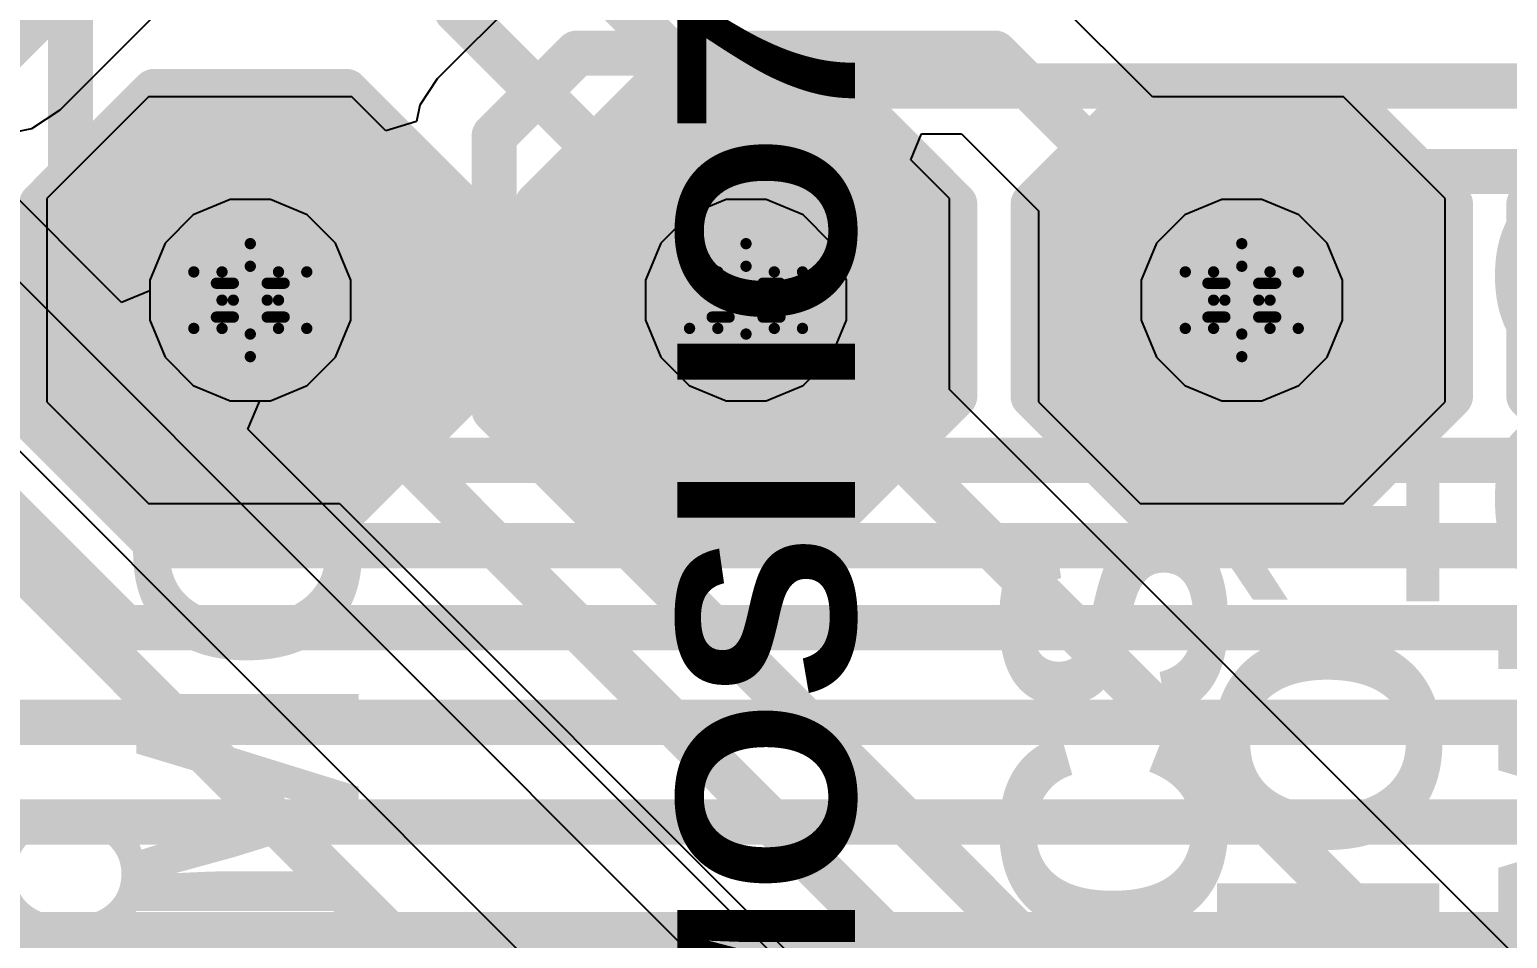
# Model space of a CAD drawing. Header units: inches. Extents: x -2.7 to 10.9, y -2.9 to 7.4.
# Drawn here: x 0.8542 to 1.1159, y 0.389 to 0.5499 of the extents above; entities that cross this region are included whole.
import ezdxf

# ---------------------------------------------------------------- set-up
doc = ezdxf.new("R2010")
doc.units = ezdxf.units.IN
doc.header["$MEASUREMENT"] = 0
for name, color, linetype in [('Board Outline', 216, 'Continuous'), ('Bottom Layer', 5, 'Continuous'), ('Bottom Overlay', 54, 'Continuous'), ('Bottom Solder', 6, 'Continuous'), ('Drill Drawing', 1, 'Continuous'), ('Layer 2', 16, 'Continuous'), ('Layer 3', 76, 'Continuous'), ('Top Layer', 1, 'Continuous'), ('Top Overlay', 2, 'Continuous'), ('Top Paste', 8, 'Continuous'), ('Top Solder', 216, 'Continuous'), ('Via Holes', 16, 'Continuous')]:
    doc.layers.add(name, color=color, linetype=linetype)
doc.styles.add('Arial', font='', dxfattribs={"height": 0.2})
doc.styles.add('Arial_Bold', font='', dxfattribs={"height": 0.2})
doc.styles.get('Arial').set_extended_font_data('Arial')
doc.styles.get('Arial_Bold').set_extended_font_data('Arial', bold=True)

# ---------------------------------------------------------------- blocks, each defined once
blk = doc.blocks.new('T__________13')
at = {"layer": 'Top Layer'}
blk.add_hatch(color=1, dxfattribs=at).paths.add_polyline_path([(0.015, 0.03), (-0.015, 0.03), (-0.03, 0.015), (-0.03, -0.015), (-0.015, -0.03), (0.015, -0.03), (0.03, -0.015), (0.03, 0.015)])
at = {"layer": 'Top Paste'}
blk.add_hatch(color=8, dxfattribs=at).paths.add_polyline_path([(0.015, 0.03), (-0.015, 0.03), (-0.03, 0.015), (-0.03, -0.015), (-0.015, -0.03), (0.015, -0.03), (0.03, -0.015), (0.03, 0.015)])
at = {"layer": 'Top Solder'}
blk.add_hatch(color=216, dxfattribs=at).paths.add_polyline_path([(0.017, 0.034), (-0.017, 0.034), (-0.034, 0.017), (-0.034, -0.017), (-0.017, -0.034), (0.017, -0.034), (0.034, -0.017), (0.034, 0.017)])
at = {"layer": 'Top Overlay'}
for points in [[(-0.037, 0.017, 0.00787, 0.00787, 0), (-0.017, 0.037, 0.00787, 0.00787, 0)], [(-0.017, 0.037, 0.00787, 0.00787, 0), (0.017, 0.037, 0.00787, 0.00787, 0)], [(0.017, 0.037, 0.00787, 0.00787, 0), (0.037, 0.017, 0.00787, 0.00787, 0)], [(-0.037, -0.017, 0.00787, 0.00787, 0), (-0.037, 0.017, 0.00787, 0.00787, 0)], [(0.037, -0.017, 0.00787, 0.00787, 0), (0.037, 0.017, 0.00787, 0.00787, 0)], [(-0.037, -0.017, 0.00787, 0.00787, 0), (-0.017, -0.037, 0.00787, 0.00787, 0)], [(0.017, -0.037, 0.00787, 0.00787, 0), (0.037, -0.017, 0.00787, 0.00787, 0)], [(-0.017, -0.037, 0.00787, 0.00787, 0), (0.017, -0.037, 0.00787, 0.00787, 0)]]:
    blk.add_lwpolyline(points, format="xyseb", dxfattribs=at)
for points in [[(-0.01897, 0.037, 0.00394, 0.00394, 1), (-0.01503, 0.037, 0.00394, 0.00394, 1)], [(-0.01897, 0.037, 0.00394, 0.00394, 1), (-0.01503, 0.037, 0.00394, 0.00394, 1)], [(0.01503, 0.037, 0.00394, 0.00394, 1), (0.01897, 0.037, 0.00394, 0.00394, 1)], [(0.01503, 0.037, 0.00394, 0.00394, 1), (0.01897, 0.037, 0.00394, 0.00394, 1)], [(-0.03897, 0.017, 0.00394, 0.00394, 1), (-0.03503, 0.017, 0.00394, 0.00394, 1)], [(-0.03897, 0.017, 0.00394, 0.00394, 1), (-0.03503, 0.017, 0.00394, 0.00394, 1)], [(0.03503, 0.017, 0.00394, 0.00394, 1), (0.03897, 0.017, 0.00394, 0.00394, 1)], [(0.03503, 0.017, 0.00394, 0.00394, 1), (0.03897, 0.017, 0.00394, 0.00394, 1)], [(-0.03897, -0.017, 0.00394, 0.00394, 1), (-0.03503, -0.017, 0.00394, 0.00394, 1)], [(-0.03897, -0.017, 0.00394, 0.00394, 1), (-0.03503, -0.017, 0.00394, 0.00394, 1)], [(0.03503, -0.017, 0.00394, 0.00394, 1), (0.03897, -0.017, 0.00394, 0.00394, 1)], [(0.03503, -0.017, 0.00394, 0.00394, 1), (0.03897, -0.017, 0.00394, 0.00394, 1)], [(-0.01897, -0.037, 0.00394, 0.00394, 1), (-0.01503, -0.037, 0.00394, 0.00394, 1)], [(-0.01897, -0.037, 0.00394, 0.00394, 1), (-0.01503, -0.037, 0.00394, 0.00394, 1)], [(0.01503, -0.037, 0.00394, 0.00394, 1), (0.01897, -0.037, 0.00394, 0.00394, 1)], [(0.01503, -0.037, 0.00394, 0.00394, 1), (0.01897, -0.037, 0.00394, 0.00394, 1)]]:
    blk.add_lwpolyline(points, format="xyseb", close=True, dxfattribs=at)
blk = doc.blocks.new('T__________222')
at = {"layer": 'Top Layer'}
blk.add_hatch(color=1, dxfattribs=at).paths.add_polyline_path([(0.015, 0.03), (-0.015, 0.03), (-0.03, 0.015), (-0.03, -0.015), (-0.015, -0.03), (0.015, -0.03), (0.03, -0.015), (0.03, 0.015)])
at = {"layer": 'Top Paste'}
blk.add_hatch(color=8, dxfattribs=at).paths.add_polyline_path([(0.015, 0.03), (-0.015, 0.03), (-0.03, 0.015), (-0.03, -0.015), (-0.015, -0.03), (0.015, -0.03), (0.03, -0.015), (0.03, 0.015)])
at = {"layer": 'Top Solder'}
blk.add_hatch(color=216, dxfattribs=at).paths.add_polyline_path([(0.017, 0.034), (-0.017, 0.034), (-0.034, 0.017), (-0.034, -0.017), (-0.017, -0.034), (0.017, -0.034), (0.034, -0.017), (0.034, 0.017)])
at = {"layer": 'Top Overlay'}
for points in [[(-0.037, 0.017, 0.00787, 0.00787, 0), (-0.017, 0.037, 0.00787, 0.00787, 0)], [(0.017, 0.037, 0.00787, 0.00787, 0), (-0.017, 0.037, 0.00787, 0.00787, 0)], [(0.017, 0.037, 0.00787, 0.00787, 0), (-0.017, 0.037, 0.00787, 0.00787, 0)], [(0.037, 0.017, 0.00787, 0.00787, 0), (0.017, 0.037, 0.00787, 0.00787, 0)], [(-0.037, -0.017, 0.00787, 0.00787, 0), (-0.037, 0.017, 0.00787, 0.00787, 0)], [(0.037, -0.017, 0.00787, 0.00787, 0), (0.037, 0.017, 0.00787, 0.00787, 0)], [(-0.017, -0.037, 0.00787, 0.00787, 0), (-0.037, -0.017, 0.00787, 0.00787, 0)], [(0.017, -0.037, 0.00787, 0.00787, 0), (0.037, -0.017, 0.00787, 0.00787, 0)], [(0.017, -0.037, 0.00787, 0.00787, 0), (-0.017, -0.037, 0.00787, 0.00787, 0)], [(0.017, -0.037, 0.00787, 0.00787, 0), (-0.017, -0.037, 0.00787, 0.00787, 0)]]:
    blk.add_lwpolyline(points, format="xyseb", dxfattribs=at)
for points in [[(-0.01897, 0.037, 0.00394, 0.00394, 1), (-0.01503, 0.037, 0.00394, 0.00394, 1)], [(-0.01897, 0.037, 0.00394, 0.00394, 1), (-0.01503, 0.037, 0.00394, 0.00394, 1)], [(-0.01897, 0.037, 0.00394, 0.00394, 1), (-0.01503, 0.037, 0.00394, 0.00394, 1)], [(0.01503, 0.037, 0.00394, 0.00394, 1), (0.01897, 0.037, 0.00394, 0.00394, 1)], [(0.01503, 0.037, 0.00394, 0.00394, 1), (0.01897, 0.037, 0.00394, 0.00394, 1)], [(0.01503, 0.037, 0.00394, 0.00394, 1), (0.01897, 0.037, 0.00394, 0.00394, 1)], [(-0.03897, 0.017, 0.00394, 0.00394, 1), (-0.03503, 0.017, 0.00394, 0.00394, 1)], [(-0.03897, 0.017, 0.00394, 0.00394, 1), (-0.03503, 0.017, 0.00394, 0.00394, 1)], [(0.03503, 0.017, 0.00394, 0.00394, 1), (0.03897, 0.017, 0.00394, 0.00394, 1)], [(0.03503, 0.017, 0.00394, 0.00394, 1), (0.03897, 0.017, 0.00394, 0.00394, 1)], [(-0.03897, -0.017, 0.00394, 0.00394, 1), (-0.03503, -0.017, 0.00394, 0.00394, 1)], [(-0.03897, -0.017, 0.00394, 0.00394, 1), (-0.03503, -0.017, 0.00394, 0.00394, 1)], [(0.03503, -0.017, 0.00394, 0.00394, 1), (0.03897, -0.017, 0.00394, 0.00394, 1)], [(0.03503, -0.017, 0.00394, 0.00394, 1), (0.03897, -0.017, 0.00394, 0.00394, 1)], [(-0.01897, -0.037, 0.00394, 0.00394, 1), (-0.01503, -0.037, 0.00394, 0.00394, 1)], [(-0.01897, -0.037, 0.00394, 0.00394, 1), (-0.01503, -0.037, 0.00394, 0.00394, 1)], [(-0.01897, -0.037, 0.00394, 0.00394, 1), (-0.01503, -0.037, 0.00394, 0.00394, 1)], [(0.01503, -0.037, 0.00394, 0.00394, 1), (0.01897, -0.037, 0.00394, 0.00394, 1)], [(0.01503, -0.037, 0.00394, 0.00394, 1), (0.01897, -0.037, 0.00394, 0.00394, 1)], [(0.01503, -0.037, 0.00394, 0.00394, 1), (0.01897, -0.037, 0.00394, 0.00394, 1)]]:
    blk.add_lwpolyline(points, format="xyseb", close=True, dxfattribs=at)
blk = doc.blocks.new('T__________224')
at = {"layer": 'Top Layer'}
blk.add_hatch(color=1, dxfattribs=at).paths.add_polyline_path([(0.015, 0.03), (-0.015, 0.03), (-0.03, 0.015), (-0.03, -0.015), (-0.015, -0.03), (0.015, -0.03), (0.03, -0.015), (0.03, 0.015)])
at = {"layer": 'Top Paste'}
blk.add_hatch(color=8, dxfattribs=at).paths.add_polyline_path([(0.015, 0.03), (-0.015, 0.03), (-0.03, 0.015), (-0.03, -0.015), (-0.015, -0.03), (0.015, -0.03), (0.03, -0.015), (0.03, 0.015)])
at = {"layer": 'Top Solder'}
blk.add_hatch(color=216, dxfattribs=at).paths.add_polyline_path([(0.017, 0.034), (-0.017, 0.034), (-0.034, 0.017), (-0.034, -0.017), (-0.017, -0.034), (0.017, -0.034), (0.034, -0.017), (0.034, 0.017)])
at = {"layer": 'Top Overlay'}
for points in [[(-0.017, 0.037, 0.00787, 0.00787, 0), (-0.037, 0.017, 0.00787, 0.00787, 0)], [(-0.017, 0.037, 0.00787, 0.00787, 0), (0.017, 0.037, 0.00787, 0.00787, 0)], [(-0.017, 0.037, 0.00787, 0.00787, 0), (0.017, 0.037, 0.00787, 0.00787, 0)], [(0.017, 0.037, 0.00787, 0.00787, 0), (0.037, 0.017, 0.00787, 0.00787, 0)], [(-0.037, 0.017, 0.00787, 0.00787, 0), (-0.037, -0.017, 0.00787, 0.00787, 0)], [(0.037, 0.017, 0.00787, 0.00787, 0), (0.037, -0.017, 0.00787, 0.00787, 0)], [(-0.037, -0.017, 0.00787, 0.00787, 0), (-0.017, -0.037, 0.00787, 0.00787, 0)], [(0.037, -0.017, 0.00787, 0.00787, 0), (0.017, -0.037, 0.00787, 0.00787, 0)], [(-0.017, -0.037, 0.00787, 0.00787, 0), (0.017, -0.037, 0.00787, 0.00787, 0)], [(-0.017, -0.037, 0.00787, 0.00787, 0), (0.017, -0.037, 0.00787, 0.00787, 0)]]:
    blk.add_lwpolyline(points, format="xyseb", dxfattribs=at)
for points in [[(-0.01897, 0.037, 0.00394, 0.00394, 1), (-0.01503, 0.037, 0.00394, 0.00394, 1)], [(-0.01897, 0.037, 0.00394, 0.00394, 1), (-0.01503, 0.037, 0.00394, 0.00394, 1)], [(-0.01897, 0.037, 0.00394, 0.00394, 1), (-0.01503, 0.037, 0.00394, 0.00394, 1)], [(0.01503, 0.037, 0.00394, 0.00394, 1), (0.01897, 0.037, 0.00394, 0.00394, 1)], [(0.01503, 0.037, 0.00394, 0.00394, 1), (0.01897, 0.037, 0.00394, 0.00394, 1)], [(0.01503, 0.037, 0.00394, 0.00394, 1), (0.01897, 0.037, 0.00394, 0.00394, 1)], [(-0.03897, 0.017, 0.00394, 0.00394, 1), (-0.03503, 0.017, 0.00394, 0.00394, 1)], [(-0.03897, 0.017, 0.00394, 0.00394, 1), (-0.03503, 0.017, 0.00394, 0.00394, 1)], [(0.03503, 0.017, 0.00394, 0.00394, 1), (0.03897, 0.017, 0.00394, 0.00394, 1)], [(0.03503, 0.017, 0.00394, 0.00394, 1), (0.03897, 0.017, 0.00394, 0.00394, 1)], [(-0.03897, -0.017, 0.00394, 0.00394, 1), (-0.03503, -0.017, 0.00394, 0.00394, 1)], [(-0.03897, -0.017, 0.00394, 0.00394, 1), (-0.03503, -0.017, 0.00394, 0.00394, 1)], [(0.03503, -0.017, 0.00394, 0.00394, 1), (0.03897, -0.017, 0.00394, 0.00394, 1)], [(0.03503, -0.017, 0.00394, 0.00394, 1), (0.03897, -0.017, 0.00394, 0.00394, 1)], [(-0.01897, -0.037, 0.00394, 0.00394, 1), (-0.01503, -0.037, 0.00394, 0.00394, 1)], [(-0.01897, -0.037, 0.00394, 0.00394, 1), (-0.01503, -0.037, 0.00394, 0.00394, 1)], [(-0.01897, -0.037, 0.00394, 0.00394, 1), (-0.01503, -0.037, 0.00394, 0.00394, 1)], [(0.01503, -0.037, 0.00394, 0.00394, 1), (0.01897, -0.037, 0.00394, 0.00394, 1)], [(0.01503, -0.037, 0.00394, 0.00394, 1), (0.01897, -0.037, 0.00394, 0.00394, 1)], [(0.01503, -0.037, 0.00394, 0.00394, 1), (0.01897, -0.037, 0.00394, 0.00394, 1)]]:
    blk.add_lwpolyline(points, format="xyseb", close=True, dxfattribs=at)
blk = doc.blocks.new('T__________233')
at = {"layer": 'Top Layer'}
blk.add_hatch(color=1, dxfattribs=at).paths.add_polyline_path([(0.015, 0.03), (-0.015, 0.03), (-0.03, 0.015), (-0.03, -0.015), (-0.015, -0.03), (0.015, -0.03), (0.03, -0.015), (0.03, 0.015)])
at = {"layer": 'Top Paste'}
blk.add_hatch(color=8, dxfattribs=at).paths.add_polyline_path([(0.015, 0.03), (-0.015, 0.03), (-0.03, 0.015), (-0.03, -0.015), (-0.015, -0.03), (0.015, -0.03), (0.03, -0.015), (0.03, 0.015)])
at = {"layer": 'Top Solder'}
blk.add_hatch(color=216, dxfattribs=at).paths.add_polyline_path([(0.017, 0.034), (-0.017, 0.034), (-0.034, 0.017), (-0.034, -0.017), (-0.017, -0.034), (0.017, -0.034), (0.034, -0.017), (0.034, 0.017)])
at = {"layer": 'Top Overlay'}
for points in [[(-0.037, 0.017, 0.00787, 0.00787, 0), (-0.017, 0.037, 0.00787, 0.00787, 0)], [(0.017, 0.037, 0.00787, 0.00787, 0), (-0.017, 0.037, 0.00787, 0.00787, 0)], [(0.017, 0.037, 0.00787, 0.00787, 0), (-0.017, 0.037, 0.00787, 0.00787, 0)], [(0.037, 0.017, 0.00787, 0.00787, 0), (0.017, 0.037, 0.00787, 0.00787, 0)], [(-0.037, -0.017, 0.00787, 0.00787, 0), (-0.037, 0.017, 0.00787, 0.00787, 0)], [(0.037, -0.017, 0.00787, 0.00787, 0), (0.037, 0.017, 0.00787, 0.00787, 0)], [(-0.017, -0.037, 0.00787, 0.00787, 0), (-0.037, -0.017, 0.00787, 0.00787, 0)], [(0.017, -0.037, 0.00787, 0.00787, 0), (0.037, -0.017, 0.00787, 0.00787, 0)], [(0.017, -0.037, 0.00787, 0.00787, 0), (-0.017, -0.037, 0.00787, 0.00787, 0)], [(0.017, -0.037, 0.00787, 0.00787, 0), (-0.017, -0.037, 0.00787, 0.00787, 0)]]:
    blk.add_lwpolyline(points, format="xyseb", dxfattribs=at)
for points in [[(-0.01897, 0.037, 0.00394, 0.00394, 1), (-0.01503, 0.037, 0.00394, 0.00394, 1)], [(-0.01897, 0.037, 0.00394, 0.00394, 1), (-0.01503, 0.037, 0.00394, 0.00394, 1)], [(-0.01897, 0.037, 0.00394, 0.00394, 1), (-0.01503, 0.037, 0.00394, 0.00394, 1)], [(0.01503, 0.037, 0.00394, 0.00394, 1), (0.01897, 0.037, 0.00394, 0.00394, 1)], [(0.01503, 0.037, 0.00394, 0.00394, 1), (0.01897, 0.037, 0.00394, 0.00394, 1)], [(0.01503, 0.037, 0.00394, 0.00394, 1), (0.01897, 0.037, 0.00394, 0.00394, 1)], [(-0.03897, 0.017, 0.00394, 0.00394, 1), (-0.03503, 0.017, 0.00394, 0.00394, 1)], [(-0.03897, 0.017, 0.00394, 0.00394, 1), (-0.03503, 0.017, 0.00394, 0.00394, 1)], [(0.03503, 0.017, 0.00394, 0.00394, 1), (0.03897, 0.017, 0.00394, 0.00394, 1)], [(0.03503, 0.017, 0.00394, 0.00394, 1), (0.03897, 0.017, 0.00394, 0.00394, 1)], [(-0.03897, -0.017, 0.00394, 0.00394, 1), (-0.03503, -0.017, 0.00394, 0.00394, 1)], [(-0.03897, -0.017, 0.00394, 0.00394, 1), (-0.03503, -0.017, 0.00394, 0.00394, 1)], [(0.03503, -0.017, 0.00394, 0.00394, 1), (0.03897, -0.017, 0.00394, 0.00394, 1)], [(0.03503, -0.017, 0.00394, 0.00394, 1), (0.03897, -0.017, 0.00394, 0.00394, 1)], [(-0.01897, -0.037, 0.00394, 0.00394, 1), (-0.01503, -0.037, 0.00394, 0.00394, 1)], [(-0.01897, -0.037, 0.00394, 0.00394, 1), (-0.01503, -0.037, 0.00394, 0.00394, 1)], [(-0.01897, -0.037, 0.00394, 0.00394, 1), (-0.01503, -0.037, 0.00394, 0.00394, 1)], [(0.01503, -0.037, 0.00394, 0.00394, 1), (0.01897, -0.037, 0.00394, 0.00394, 1)], [(0.01503, -0.037, 0.00394, 0.00394, 1), (0.01897, -0.037, 0.00394, 0.00394, 1)], [(0.01503, -0.037, 0.00394, 0.00394, 1), (0.01897, -0.037, 0.00394, 0.00394, 1)]]:
    blk.add_lwpolyline(points, format="xyseb", close=True, dxfattribs=at)

msp = doc.modelspace()

# ---------------------------------------------------------------- hatches: boundary and pattern name
at = {"layer": 'Bottom Layer'}
h = msp.add_hatch(color=5, dxfattribs=at)
edge = h.paths.add_edge_path()
edge.add_arc((0.89333, 0.502), 0.01181, 0, 360)
h = msp.add_hatch(color=5, dxfattribs=at)
edge = h.paths.add_edge_path()
edge.add_arc((0.98111, 0.502), 0.01181, 0, 360)
h = msp.add_hatch(color=5, dxfattribs=at)
edge = h.paths.add_edge_path()
edge.add_arc((1.06889, 0.502), 0.01181, 0, 360)
at = {"layer": 'Bottom Solder'}
h = msp.add_hatch(color=6, dxfattribs=at)
edge = h.paths.add_edge_path()
edge.add_arc((0.89333, 0.502), 0.01581, 0, 360)
h = msp.add_hatch(color=6, dxfattribs=at)
edge = h.paths.add_edge_path()
edge.add_arc((0.98111, 0.502), 0.01581, 0, 360)
h = msp.add_hatch(color=6, dxfattribs=at)
edge = h.paths.add_edge_path()
edge.add_arc((1.06889, 0.502), 0.01581, 0, 360)
at = {"layer": 'Layer 2'}
h = msp.add_hatch(color=16, dxfattribs=at)
edge = h.paths.add_edge_path()
edge.add_arc((0.89333, 0.502), 0.01181, 0, 360)
h = msp.add_hatch(color=16, dxfattribs=at)
edge = h.paths.add_edge_path()
edge.add_arc((0.98111, 0.502), 0.01181, 0, 360)
h = msp.add_hatch(color=16, dxfattribs=at)
edge = h.paths.add_edge_path()
edge.add_arc((1.06889, 0.502), 0.01181, 0, 360)
at = {"layer": 'Layer 3'}
h = msp.add_hatch(color=76, dxfattribs=at)
edge = h.paths.add_edge_path()
edge.add_arc((0.89333, 0.502), 0.01181, 0, 360)
h = msp.add_hatch(color=76, dxfattribs=at)
edge = h.paths.add_edge_path()
edge.add_arc((0.98111, 0.502), 0.01181, 0, 360)
h = msp.add_hatch(color=76, dxfattribs=at)
edge = h.paths.add_edge_path()
edge.add_arc((1.06889, 0.502), 0.01181, 0, 360)
at = {"layer": 'Top Layer'}
h = msp.add_hatch(color=1, dxfattribs=at)
edge = h.paths.add_edge_path()
edge.add_arc((0.89333, 0.502), 0.01181, 0, 360)
h = msp.add_hatch(color=1, dxfattribs=at)
edge = h.paths.add_edge_path()
edge.add_arc((0.98111, 0.502), 0.01181, 0, 360)
h = msp.add_hatch(color=1, dxfattribs=at)
edge = h.paths.add_edge_path()
edge.add_arc((1.06889, 0.502), 0.01181, 0, 360)
at = {"layer": 'Top Solder'}
h = msp.add_hatch(color=216, dxfattribs=at)
edge = h.paths.add_edge_path()
edge.add_arc((0.89333, 0.502), 0.01581, 0, 360)
h = msp.add_hatch(color=216, dxfattribs=at)
edge = h.paths.add_edge_path()
edge.add_arc((0.98111, 0.502), 0.01581, 0, 360)
h = msp.add_hatch(color=216, dxfattribs=at)
edge = h.paths.add_edge_path()
edge.add_arc((1.06889, 0.502), 0.01581, 0, 360)
at = {"layer": 'Via Holes'}
h = msp.add_hatch(color=7, dxfattribs=at)
edge = h.paths.add_edge_path()
edge.add_arc((0.89333, 0.502), 0.00591, 0, 360)
h = msp.add_hatch(color=7, dxfattribs=at)
edge = h.paths.add_edge_path()
edge.add_arc((0.98111, 0.502), 0.00591, 0, 360)
h = msp.add_hatch(color=7, dxfattribs=at)
edge = h.paths.add_edge_path()
edge.add_arc((1.06889, 0.502), 0.00591, 0, 360)

# ---------------------------------------------------------------- linework, layer by layer
at = {"layer": 'Board Outline'}
msp.add_lwpolyline([(-2.49969, 1.37795, 0.005, 0.005, -0.740599), (2.8433, 0.25075, 0.005, 0.005, 0)], format="xyseb", dxfattribs=at)
at = {"layer": 'Bottom Layer'}
for points in [[(0.92988, 0.55323, 0.008, 0.008, 0), (0.92988, 0.69137, 0.008, 0.008, 0)], [(0.8615, 0.49559, 0.008, 0.008, 0), (0.8615, 0.68865, 0.008, 0.008, 0)], [(0.94433, 0.56901, 0.008, 0.008, 0), (0.97345, 0.53989, 0.008, 0.008, 0)], [(0.92988, 0.55323, 0.008, 0.008, 0), (0.98111, 0.502, 0.008, 0.008, 0)], [(0.97345, 0.53989, 0.008, 0.008, 0), (1.2321, 0.53989, 0.008, 0.008, 0)], [(1.06889, 0.502, 0.008, 0.008, 0), (1.09167, 0.52478, 0.008, 0.008, 0)], [(1.09167, 0.52478, 0.008, 0.008, 0), (1.1717, 0.52478, 0.008, 0.008, 0)], [(0.8615, 0.49559, 0.008, 0.008, 0), (0.88343, 0.47366, 0.008, 0.008, 0)], [(0.8476, 0.4881, 0.008, 0.008, 0), (0.87716, 0.45855, 0.008, 0.008, 0)], [(0.83371, 0.48149, 0.008, 0.008, 0), (0.87117, 0.44403, 0.008, 0.008, 0)], [(0.88343, 0.47366, 0.008, 0.008, 0), (1.12833, 0.47366, 0.008, 0.008, 0)], [(0.87716, 0.45855, 0.008, 0.008, 0), (1.16496, 0.45855, 0.008, 0.008, 0)], [(0.87117, 0.44403, 0.008, 0.008, 0), (1.18647, 0.44403, 0.008, 0.008, 0)], [(0.75525, 0.42727, 0.008, 0.008, 0), (1.24727, 0.42727, 0.008, 0.008, 0)], [(0.76424, 0.40965, 0.008, 0.008, 0), (1.25282, 0.40965, 0.008, 0.008, 0)], [(0.77162, 0.38973, 0.008, 0.008, 0), (1.25835, 0.38973, 0.008, 0.008, 0)]]:
    msp.add_lwpolyline(points, format="xyseb", dxfattribs=at)
for points in [[(0.92788, 0.55323, 0.004, 0.004, 1), (0.93188, 0.55323, 0.004, 0.004, 1)], [(0.92788, 0.55323, 0.004, 0.004, 1), (0.93188, 0.55323, 0.004, 0.004, 1)], [(0.97145, 0.53989, 0.004, 0.004, 1), (0.97545, 0.53989, 0.004, 0.004, 1)], [(0.97145, 0.53989, 0.004, 0.004, 1), (0.97545, 0.53989, 0.004, 0.004, 1)], [(1.08967, 0.52478, 0.004, 0.004, 1), (1.09367, 0.52478, 0.004, 0.004, 1)], [(1.08967, 0.52478, 0.004, 0.004, 1), (1.09367, 0.52478, 0.004, 0.004, 1)], [(0.97911, 0.502, 0.004, 0.004, 1), (0.98311, 0.502, 0.004, 0.004, 1)], [(1.06689, 0.502, 0.004, 0.004, 1), (1.07089, 0.502, 0.004, 0.004, 1)], [(0.8595, 0.49559, 0.004, 0.004, 1), (0.8635, 0.49559, 0.004, 0.004, 1)], [(0.8595, 0.49559, 0.004, 0.004, 1), (0.8635, 0.49559, 0.004, 0.004, 1)], [(0.88143, 0.47366, 0.004, 0.004, 1), (0.88543, 0.47366, 0.004, 0.004, 1)], [(0.88143, 0.47366, 0.004, 0.004, 1), (0.88543, 0.47366, 0.004, 0.004, 1)], [(0.87516, 0.45855, 0.004, 0.004, 1), (0.87916, 0.45855, 0.004, 0.004, 1)], [(0.87516, 0.45855, 0.004, 0.004, 1), (0.87916, 0.45855, 0.004, 0.004, 1)], [(0.86917, 0.44403, 0.004, 0.004, 1), (0.87317, 0.44403, 0.004, 0.004, 1)], [(0.86917, 0.44403, 0.004, 0.004, 1), (0.87317, 0.44403, 0.004, 0.004, 1)]]:
    msp.add_lwpolyline(points, format="xyseb", close=True, dxfattribs=at)
at = {"layer": 'Drill Drawing'}
for points in [[(0.88833, 0.507, 0.002, 0.002, 0), (0.89333, 0.512, 0.002, 0.002, 0)], [(0.89333, 0.512, 0.002, 0.002, 0), (0.89833, 0.507, 0.002, 0.002, 0)], [(0.97611, 0.507, 0.002, 0.002, 0), (0.98111, 0.512, 0.002, 0.002, 0)], [(0.98111, 0.512, 0.002, 0.002, 0), (0.98611, 0.507, 0.002, 0.002, 0)], [(1.06389, 0.507, 0.002, 0.002, 0), (1.06889, 0.512, 0.002, 0.002, 0)], [(1.06889, 0.512, 0.002, 0.002, 0), (1.07389, 0.507, 0.002, 0.002, 0)], [(0.88333, 0.507, 0.002, 0.002, 0), (0.88833, 0.502, 0.002, 0.002, 0)], [(0.88333, 0.507, 0.002, 0.002, 0), (0.88833, 0.507, 0.002, 0.002, 0)], [(0.89033, 0.505, 0.002, 0.002, 0), (0.89333, 0.508, 0.002, 0.002, 0)], [(0.89333, 0.508, 0.002, 0.002, 0), (0.89633, 0.505, 0.002, 0.002, 0)], [(0.89833, 0.507, 0.002, 0.002, 0), (0.90333, 0.507, 0.002, 0.002, 0)], [(0.89833, 0.502, 0.002, 0.002, 0), (0.90333, 0.507, 0.002, 0.002, 0)], [(0.97111, 0.507, 0.002, 0.002, 0), (0.97611, 0.502, 0.002, 0.002, 0)], [(0.97111, 0.507, 0.002, 0.002, 0), (0.97611, 0.507, 0.002, 0.002, 0)], [(0.97811, 0.505, 0.002, 0.002, 0), (0.98111, 0.508, 0.002, 0.002, 0)], [(0.98111, 0.508, 0.002, 0.002, 0), (0.98411, 0.505, 0.002, 0.002, 0)], [(0.98611, 0.507, 0.002, 0.002, 0), (0.99111, 0.507, 0.002, 0.002, 0)], [(0.98611, 0.502, 0.002, 0.002, 0), (0.99111, 0.507, 0.002, 0.002, 0)], [(1.05889, 0.507, 0.002, 0.002, 0), (1.06389, 0.502, 0.002, 0.002, 0)], [(1.05889, 0.507, 0.002, 0.002, 0), (1.06389, 0.507, 0.002, 0.002, 0)], [(1.06589, 0.505, 0.002, 0.002, 0), (1.06889, 0.508, 0.002, 0.002, 0)], [(1.06889, 0.508, 0.002, 0.002, 0), (1.07189, 0.505, 0.002, 0.002, 0)], [(1.07389, 0.507, 0.002, 0.002, 0), (1.07889, 0.507, 0.002, 0.002, 0)], [(1.07389, 0.502, 0.002, 0.002, 0), (1.07889, 0.507, 0.002, 0.002, 0)], [(0.88733, 0.505, 0.002, 0.002, 0), (0.89033, 0.502, 0.002, 0.002, 0)], [(0.88733, 0.505, 0.002, 0.002, 0), (0.89033, 0.505, 0.002, 0.002, 0)], [(0.89633, 0.505, 0.002, 0.002, 0), (0.89933, 0.505, 0.002, 0.002, 0)], [(0.89633, 0.502, 0.002, 0.002, 0), (0.89933, 0.505, 0.002, 0.002, 0)], [(0.97511, 0.505, 0.002, 0.002, 0), (0.97811, 0.502, 0.002, 0.002, 0)], [(0.97511, 0.505, 0.002, 0.002, 0), (0.97811, 0.505, 0.002, 0.002, 0)], [(0.98411, 0.505, 0.002, 0.002, 0), (0.98711, 0.505, 0.002, 0.002, 0)], [(0.98411, 0.502, 0.002, 0.002, 0), (0.98711, 0.505, 0.002, 0.002, 0)], [(1.06289, 0.505, 0.002, 0.002, 0), (1.06589, 0.502, 0.002, 0.002, 0)], [(1.06289, 0.505, 0.002, 0.002, 0), (1.06589, 0.505, 0.002, 0.002, 0)], [(1.07189, 0.505, 0.002, 0.002, 0), (1.07489, 0.505, 0.002, 0.002, 0)], [(1.07189, 0.502, 0.002, 0.002, 0), (1.07489, 0.505, 0.002, 0.002, 0)], [(0.88333, 0.497, 0.002, 0.002, 0), (0.88833, 0.502, 0.002, 0.002, 0)], [(0.88733, 0.499, 0.002, 0.002, 0), (0.89033, 0.502, 0.002, 0.002, 0)], [(0.89633, 0.502, 0.002, 0.002, 0), (0.89933, 0.499, 0.002, 0.002, 0)], [(0.89833, 0.502, 0.002, 0.002, 0), (0.90333, 0.497, 0.002, 0.002, 0)], [(0.97111, 0.497, 0.002, 0.002, 0), (0.97611, 0.502, 0.002, 0.002, 0)], [(0.97511, 0.499, 0.002, 0.002, 0), (0.97811, 0.502, 0.002, 0.002, 0)], [(0.98411, 0.502, 0.002, 0.002, 0), (0.98711, 0.499, 0.002, 0.002, 0)], [(0.98611, 0.502, 0.002, 0.002, 0), (0.99111, 0.497, 0.002, 0.002, 0)], [(1.05889, 0.497, 0.002, 0.002, 0), (1.06389, 0.502, 0.002, 0.002, 0)], [(1.06289, 0.499, 0.002, 0.002, 0), (1.06589, 0.502, 0.002, 0.002, 0)], [(1.07189, 0.502, 0.002, 0.002, 0), (1.07489, 0.499, 0.002, 0.002, 0)], [(1.07389, 0.502, 0.002, 0.002, 0), (1.07889, 0.497, 0.002, 0.002, 0)], [(0.88733, 0.499, 0.002, 0.002, 0), (0.89033, 0.499, 0.002, 0.002, 0)], [(0.89033, 0.499, 0.002, 0.002, 0), (0.89333, 0.496, 0.002, 0.002, 0)], [(0.89333, 0.496, 0.002, 0.002, 0), (0.89633, 0.499, 0.002, 0.002, 0)], [(0.89633, 0.499, 0.002, 0.002, 0), (0.89933, 0.499, 0.002, 0.002, 0)], [(0.97511, 0.499, 0.002, 0.002, 0), (0.97811, 0.499, 0.002, 0.002, 0)], [(0.97811, 0.499, 0.002, 0.002, 0), (0.98111, 0.496, 0.002, 0.002, 0)], [(0.98111, 0.496, 0.002, 0.002, 0), (0.98411, 0.499, 0.002, 0.002, 0)], [(0.98411, 0.499, 0.002, 0.002, 0), (0.98711, 0.499, 0.002, 0.002, 0)], [(1.06289, 0.499, 0.002, 0.002, 0), (1.06589, 0.499, 0.002, 0.002, 0)], [(1.06589, 0.499, 0.002, 0.002, 0), (1.06889, 0.496, 0.002, 0.002, 0)], [(1.06889, 0.496, 0.002, 0.002, 0), (1.07189, 0.499, 0.002, 0.002, 0)], [(1.07189, 0.499, 0.002, 0.002, 0), (1.07489, 0.499, 0.002, 0.002, 0)], [(0.88333, 0.497, 0.002, 0.002, 0), (0.88833, 0.497, 0.002, 0.002, 0)], [(0.88833, 0.497, 0.002, 0.002, 0), (0.89333, 0.492, 0.002, 0.002, 0)], [(0.89333, 0.492, 0.002, 0.002, 0), (0.89833, 0.497, 0.002, 0.002, 0)], [(0.89833, 0.497, 0.002, 0.002, 0), (0.90333, 0.497, 0.002, 0.002, 0)], [(0.97111, 0.497, 0.002, 0.002, 0), (0.97611, 0.497, 0.002, 0.002, 0)], [(0.97611, 0.497, 0.002, 0.002, 0), (0.98111, 0.492, 0.002, 0.002, 0)], [(0.98111, 0.492, 0.002, 0.002, 0), (0.98611, 0.497, 0.002, 0.002, 0)], [(0.98611, 0.497, 0.002, 0.002, 0), (0.99111, 0.497, 0.002, 0.002, 0)], [(1.05889, 0.497, 0.002, 0.002, 0), (1.06389, 0.497, 0.002, 0.002, 0)], [(1.06389, 0.497, 0.002, 0.002, 0), (1.06889, 0.492, 0.002, 0.002, 0)], [(1.06889, 0.492, 0.002, 0.002, 0), (1.07389, 0.497, 0.002, 0.002, 0)], [(1.07389, 0.497, 0.002, 0.002, 0), (1.07889, 0.497, 0.002, 0.002, 0)]]:
    msp.add_lwpolyline(points, format="xyseb", dxfattribs=at)
for points in [[(0.89283, 0.512, 0.001, 0.001, 1), (0.89383, 0.512, 0.001, 0.001, 1)], [(0.89283, 0.512, 0.001, 0.001, 1), (0.89383, 0.512, 0.001, 0.001, 1)], [(0.98061, 0.512, 0.001, 0.001, 1), (0.98161, 0.512, 0.001, 0.001, 1)], [(0.98061, 0.512, 0.001, 0.001, 1), (0.98161, 0.512, 0.001, 0.001, 1)], [(1.06839, 0.512, 0.001, 0.001, 1), (1.06939, 0.512, 0.001, 0.001, 1)], [(1.06839, 0.512, 0.001, 0.001, 1), (1.06939, 0.512, 0.001, 0.001, 1)], [(0.88283, 0.507, 0.001, 0.001, 1), (0.88383, 0.507, 0.001, 0.001, 1)], [(0.88283, 0.507, 0.001, 0.001, 1), (0.88383, 0.507, 0.001, 0.001, 1)], [(0.88783, 0.507, 0.001, 0.001, 1), (0.88883, 0.507, 0.001, 0.001, 1)], [(0.88783, 0.507, 0.001, 0.001, 1), (0.88883, 0.507, 0.001, 0.001, 1)], [(0.89283, 0.508, 0.001, 0.001, 1), (0.89383, 0.508, 0.001, 0.001, 1)], [(0.89283, 0.508, 0.001, 0.001, 1), (0.89383, 0.508, 0.001, 0.001, 1)], [(0.89783, 0.507, 0.001, 0.001, 1), (0.89883, 0.507, 0.001, 0.001, 1)], [(0.89783, 0.507, 0.001, 0.001, 1), (0.89883, 0.507, 0.001, 0.001, 1)], [(0.90283, 0.507, 0.001, 0.001, 1), (0.90383, 0.507, 0.001, 0.001, 1)], [(0.90283, 0.507, 0.001, 0.001, 1), (0.90383, 0.507, 0.001, 0.001, 1)], [(0.97061, 0.507, 0.001, 0.001, 1), (0.97161, 0.507, 0.001, 0.001, 1)], [(0.97061, 0.507, 0.001, 0.001, 1), (0.97161, 0.507, 0.001, 0.001, 1)], [(0.97561, 0.507, 0.001, 0.001, 1), (0.97661, 0.507, 0.001, 0.001, 1)], [(0.97561, 0.507, 0.001, 0.001, 1), (0.97661, 0.507, 0.001, 0.001, 1)], [(0.98061, 0.508, 0.001, 0.001, 1), (0.98161, 0.508, 0.001, 0.001, 1)], [(0.98061, 0.508, 0.001, 0.001, 1), (0.98161, 0.508, 0.001, 0.001, 1)], [(0.98561, 0.507, 0.001, 0.001, 1), (0.98661, 0.507, 0.001, 0.001, 1)], [(0.98561, 0.507, 0.001, 0.001, 1), (0.98661, 0.507, 0.001, 0.001, 1)], [(0.99061, 0.507, 0.001, 0.001, 1), (0.99161, 0.507, 0.001, 0.001, 1)], [(0.99061, 0.507, 0.001, 0.001, 1), (0.99161, 0.507, 0.001, 0.001, 1)], [(1.05839, 0.507, 0.001, 0.001, 1), (1.05939, 0.507, 0.001, 0.001, 1)], [(1.05839, 0.507, 0.001, 0.001, 1), (1.05939, 0.507, 0.001, 0.001, 1)], [(1.06339, 0.507, 0.001, 0.001, 1), (1.06439, 0.507, 0.001, 0.001, 1)], [(1.06339, 0.507, 0.001, 0.001, 1), (1.06439, 0.507, 0.001, 0.001, 1)], [(1.06839, 0.508, 0.001, 0.001, 1), (1.06939, 0.508, 0.001, 0.001, 1)], [(1.06839, 0.508, 0.001, 0.001, 1), (1.06939, 0.508, 0.001, 0.001, 1)], [(1.07339, 0.507, 0.001, 0.001, 1), (1.07439, 0.507, 0.001, 0.001, 1)], [(1.07339, 0.507, 0.001, 0.001, 1), (1.07439, 0.507, 0.001, 0.001, 1)], [(1.07839, 0.507, 0.001, 0.001, 1), (1.07939, 0.507, 0.001, 0.001, 1)], [(1.07839, 0.507, 0.001, 0.001, 1), (1.07939, 0.507, 0.001, 0.001, 1)], [(0.88683, 0.505, 0.001, 0.001, 1), (0.88783, 0.505, 0.001, 0.001, 1)], [(0.88683, 0.505, 0.001, 0.001, 1), (0.88783, 0.505, 0.001, 0.001, 1)], [(0.88983, 0.505, 0.001, 0.001, 1), (0.89083, 0.505, 0.001, 0.001, 1)], [(0.88983, 0.505, 0.001, 0.001, 1), (0.89083, 0.505, 0.001, 0.001, 1)], [(0.89583, 0.505, 0.001, 0.001, 1), (0.89683, 0.505, 0.001, 0.001, 1)], [(0.89583, 0.505, 0.001, 0.001, 1), (0.89683, 0.505, 0.001, 0.001, 1)], [(0.89883, 0.505, 0.001, 0.001, 1), (0.89983, 0.505, 0.001, 0.001, 1)], [(0.89883, 0.505, 0.001, 0.001, 1), (0.89983, 0.505, 0.001, 0.001, 1)], [(0.97461, 0.505, 0.001, 0.001, 1), (0.97561, 0.505, 0.001, 0.001, 1)], [(0.97461, 0.505, 0.001, 0.001, 1), (0.97561, 0.505, 0.001, 0.001, 1)], [(0.97761, 0.505, 0.001, 0.001, 1), (0.97861, 0.505, 0.001, 0.001, 1)], [(0.97761, 0.505, 0.001, 0.001, 1), (0.97861, 0.505, 0.001, 0.001, 1)], [(0.98361, 0.505, 0.001, 0.001, 1), (0.98461, 0.505, 0.001, 0.001, 1)], [(0.98361, 0.505, 0.001, 0.001, 1), (0.98461, 0.505, 0.001, 0.001, 1)], [(0.98661, 0.505, 0.001, 0.001, 1), (0.98761, 0.505, 0.001, 0.001, 1)], [(0.98661, 0.505, 0.001, 0.001, 1), (0.98761, 0.505, 0.001, 0.001, 1)], [(1.06239, 0.505, 0.001, 0.001, 1), (1.06339, 0.505, 0.001, 0.001, 1)], [(1.06239, 0.505, 0.001, 0.001, 1), (1.06339, 0.505, 0.001, 0.001, 1)], [(1.06539, 0.505, 0.001, 0.001, 1), (1.06639, 0.505, 0.001, 0.001, 1)], [(1.06539, 0.505, 0.001, 0.001, 1), (1.06639, 0.505, 0.001, 0.001, 1)], [(1.07139, 0.505, 0.001, 0.001, 1), (1.07239, 0.505, 0.001, 0.001, 1)], [(1.07139, 0.505, 0.001, 0.001, 1), (1.07239, 0.505, 0.001, 0.001, 1)], [(1.07439, 0.505, 0.001, 0.001, 1), (1.07539, 0.505, 0.001, 0.001, 1)], [(1.07439, 0.505, 0.001, 0.001, 1), (1.07539, 0.505, 0.001, 0.001, 1)], [(0.88783, 0.502, 0.001, 0.001, 1), (0.88883, 0.502, 0.001, 0.001, 1)], [(0.88783, 0.502, 0.001, 0.001, 1), (0.88883, 0.502, 0.001, 0.001, 1)], [(0.88983, 0.502, 0.001, 0.001, 1), (0.89083, 0.502, 0.001, 0.001, 1)], [(0.88983, 0.502, 0.001, 0.001, 1), (0.89083, 0.502, 0.001, 0.001, 1)], [(0.89583, 0.502, 0.001, 0.001, 1), (0.89683, 0.502, 0.001, 0.001, 1)], [(0.89583, 0.502, 0.001, 0.001, 1), (0.89683, 0.502, 0.001, 0.001, 1)], [(0.89783, 0.502, 0.001, 0.001, 1), (0.89883, 0.502, 0.001, 0.001, 1)], [(0.89783, 0.502, 0.001, 0.001, 1), (0.89883, 0.502, 0.001, 0.001, 1)], [(0.97561, 0.502, 0.001, 0.001, 1), (0.97661, 0.502, 0.001, 0.001, 1)], [(0.97561, 0.502, 0.001, 0.001, 1), (0.97661, 0.502, 0.001, 0.001, 1)], [(0.97761, 0.502, 0.001, 0.001, 1), (0.97861, 0.502, 0.001, 0.001, 1)], [(0.97761, 0.502, 0.001, 0.001, 1), (0.97861, 0.502, 0.001, 0.001, 1)], [(0.98361, 0.502, 0.001, 0.001, 1), (0.98461, 0.502, 0.001, 0.001, 1)], [(0.98361, 0.502, 0.001, 0.001, 1), (0.98461, 0.502, 0.001, 0.001, 1)], [(0.98561, 0.502, 0.001, 0.001, 1), (0.98661, 0.502, 0.001, 0.001, 1)], [(0.98561, 0.502, 0.001, 0.001, 1), (0.98661, 0.502, 0.001, 0.001, 1)], [(1.06339, 0.502, 0.001, 0.001, 1), (1.06439, 0.502, 0.001, 0.001, 1)], [(1.06339, 0.502, 0.001, 0.001, 1), (1.06439, 0.502, 0.001, 0.001, 1)], [(1.06539, 0.502, 0.001, 0.001, 1), (1.06639, 0.502, 0.001, 0.001, 1)], [(1.06539, 0.502, 0.001, 0.001, 1), (1.06639, 0.502, 0.001, 0.001, 1)], [(1.07139, 0.502, 0.001, 0.001, 1), (1.07239, 0.502, 0.001, 0.001, 1)], [(1.07139, 0.502, 0.001, 0.001, 1), (1.07239, 0.502, 0.001, 0.001, 1)], [(1.07339, 0.502, 0.001, 0.001, 1), (1.07439, 0.502, 0.001, 0.001, 1)], [(1.07339, 0.502, 0.001, 0.001, 1), (1.07439, 0.502, 0.001, 0.001, 1)], [(0.88683, 0.499, 0.001, 0.001, 1), (0.88783, 0.499, 0.001, 0.001, 1)], [(0.88683, 0.499, 0.001, 0.001, 1), (0.88783, 0.499, 0.001, 0.001, 1)], [(0.88983, 0.499, 0.001, 0.001, 1), (0.89083, 0.499, 0.001, 0.001, 1)], [(0.88983, 0.499, 0.001, 0.001, 1), (0.89083, 0.499, 0.001, 0.001, 1)], [(0.89583, 0.499, 0.001, 0.001, 1), (0.89683, 0.499, 0.001, 0.001, 1)], [(0.89583, 0.499, 0.001, 0.001, 1), (0.89683, 0.499, 0.001, 0.001, 1)], [(0.89883, 0.499, 0.001, 0.001, 1), (0.89983, 0.499, 0.001, 0.001, 1)], [(0.89883, 0.499, 0.001, 0.001, 1), (0.89983, 0.499, 0.001, 0.001, 1)], [(0.97461, 0.499, 0.001, 0.001, 1), (0.97561, 0.499, 0.001, 0.001, 1)], [(0.97461, 0.499, 0.001, 0.001, 1), (0.97561, 0.499, 0.001, 0.001, 1)], [(0.97761, 0.499, 0.001, 0.001, 1), (0.97861, 0.499, 0.001, 0.001, 1)], [(0.97761, 0.499, 0.001, 0.001, 1), (0.97861, 0.499, 0.001, 0.001, 1)], [(0.98361, 0.499, 0.001, 0.001, 1), (0.98461, 0.499, 0.001, 0.001, 1)], [(0.98361, 0.499, 0.001, 0.001, 1), (0.98461, 0.499, 0.001, 0.001, 1)], [(0.98661, 0.499, 0.001, 0.001, 1), (0.98761, 0.499, 0.001, 0.001, 1)], [(0.98661, 0.499, 0.001, 0.001, 1), (0.98761, 0.499, 0.001, 0.001, 1)], [(1.06239, 0.499, 0.001, 0.001, 1), (1.06339, 0.499, 0.001, 0.001, 1)], [(1.06239, 0.499, 0.001, 0.001, 1), (1.06339, 0.499, 0.001, 0.001, 1)], [(1.06539, 0.499, 0.001, 0.001, 1), (1.06639, 0.499, 0.001, 0.001, 1)], [(1.06539, 0.499, 0.001, 0.001, 1), (1.06639, 0.499, 0.001, 0.001, 1)], [(1.07139, 0.499, 0.001, 0.001, 1), (1.07239, 0.499, 0.001, 0.001, 1)], [(1.07139, 0.499, 0.001, 0.001, 1), (1.07239, 0.499, 0.001, 0.001, 1)], [(1.07439, 0.499, 0.001, 0.001, 1), (1.07539, 0.499, 0.001, 0.001, 1)], [(1.07439, 0.499, 0.001, 0.001, 1), (1.07539, 0.499, 0.001, 0.001, 1)], [(0.88283, 0.497, 0.001, 0.001, 1), (0.88383, 0.497, 0.001, 0.001, 1)], [(0.88283, 0.497, 0.001, 0.001, 1), (0.88383, 0.497, 0.001, 0.001, 1)], [(0.88783, 0.497, 0.001, 0.001, 1), (0.88883, 0.497, 0.001, 0.001, 1)], [(0.88783, 0.497, 0.001, 0.001, 1), (0.88883, 0.497, 0.001, 0.001, 1)], [(0.89783, 0.497, 0.001, 0.001, 1), (0.89883, 0.497, 0.001, 0.001, 1)], [(0.89783, 0.497, 0.001, 0.001, 1), (0.89883, 0.497, 0.001, 0.001, 1)], [(0.90283, 0.497, 0.001, 0.001, 1), (0.90383, 0.497, 0.001, 0.001, 1)], [(0.90283, 0.497, 0.001, 0.001, 1), (0.90383, 0.497, 0.001, 0.001, 1)], [(0.97061, 0.497, 0.001, 0.001, 1), (0.97161, 0.497, 0.001, 0.001, 1)], [(0.97061, 0.497, 0.001, 0.001, 1), (0.97161, 0.497, 0.001, 0.001, 1)], [(0.97561, 0.497, 0.001, 0.001, 1), (0.97661, 0.497, 0.001, 0.001, 1)], [(0.97561, 0.497, 0.001, 0.001, 1), (0.97661, 0.497, 0.001, 0.001, 1)], [(0.98561, 0.497, 0.001, 0.001, 1), (0.98661, 0.497, 0.001, 0.001, 1)], [(0.98561, 0.497, 0.001, 0.001, 1), (0.98661, 0.497, 0.001, 0.001, 1)], [(0.99061, 0.497, 0.001, 0.001, 1), (0.99161, 0.497, 0.001, 0.001, 1)], [(0.99061, 0.497, 0.001, 0.001, 1), (0.99161, 0.497, 0.001, 0.001, 1)], [(1.05839, 0.497, 0.001, 0.001, 1), (1.05939, 0.497, 0.001, 0.001, 1)], [(1.05839, 0.497, 0.001, 0.001, 1), (1.05939, 0.497, 0.001, 0.001, 1)], [(1.06339, 0.497, 0.001, 0.001, 1), (1.06439, 0.497, 0.001, 0.001, 1)], [(1.06339, 0.497, 0.001, 0.001, 1), (1.06439, 0.497, 0.001, 0.001, 1)], [(1.07339, 0.497, 0.001, 0.001, 1), (1.07439, 0.497, 0.001, 0.001, 1)], [(1.07339, 0.497, 0.001, 0.001, 1), (1.07439, 0.497, 0.001, 0.001, 1)], [(1.07839, 0.497, 0.001, 0.001, 1), (1.07939, 0.497, 0.001, 0.001, 1)], [(1.07839, 0.497, 0.001, 0.001, 1), (1.07939, 0.497, 0.001, 0.001, 1)], [(0.89283, 0.496, 0.001, 0.001, 1), (0.89383, 0.496, 0.001, 0.001, 1)], [(0.89283, 0.496, 0.001, 0.001, 1), (0.89383, 0.496, 0.001, 0.001, 1)], [(0.98061, 0.496, 0.001, 0.001, 1), (0.98161, 0.496, 0.001, 0.001, 1)], [(0.98061, 0.496, 0.001, 0.001, 1), (0.98161, 0.496, 0.001, 0.001, 1)], [(1.06839, 0.496, 0.001, 0.001, 1), (1.06939, 0.496, 0.001, 0.001, 1)], [(1.06839, 0.496, 0.001, 0.001, 1), (1.06939, 0.496, 0.001, 0.001, 1)], [(0.89283, 0.492, 0.001, 0.001, 1), (0.89383, 0.492, 0.001, 0.001, 1)], [(0.89283, 0.492, 0.001, 0.001, 1), (0.89383, 0.492, 0.001, 0.001, 1)], [(0.98061, 0.492, 0.001, 0.001, 1), (0.98161, 0.492, 0.001, 0.001, 1)], [(0.98061, 0.492, 0.001, 0.001, 1), (0.98161, 0.492, 0.001, 0.001, 1)], [(1.06839, 0.492, 0.001, 0.001, 1), (1.06939, 0.492, 0.001, 0.001, 1)], [(1.06839, 0.492, 0.001, 0.001, 1), (1.06939, 0.492, 0.001, 0.001, 1)]]:
    msp.add_lwpolyline(points, format="xyseb", close=True, dxfattribs=at)
at = {"layer": 'Layer 2'}
for p, q in [((0.88979, 0.51981), (0.88324, 0.5171)), ((0.89688, 0.51981), (0.88979, 0.51981)), ((0.90342, 0.5171), (0.89688, 0.51981)), ((0.97757, 0.51981), (0.97102, 0.5171)), ((0.98465, 0.51981), (0.97757, 0.51981)), ((0.9912, 0.5171), (0.98465, 0.51981)), ((1.06535, 0.51981), (1.0588, 0.5171)), ((1.07243, 0.51981), (1.06535, 0.51981)), ((1.07898, 0.5171), (1.07243, 0.51981)), ((0.88324, 0.5171), (0.87823, 0.51209)), ((0.90843, 0.51209), (0.90342, 0.5171)), ((0.97102, 0.5171), (0.96601, 0.51209)), ((0.99621, 0.51209), (0.9912, 0.5171)), ((1.0588, 0.5171), (1.05379, 0.51209)), ((1.08399, 0.51209), (1.07898, 0.5171)), ((0.87823, 0.51209), (0.87552, 0.50554)), ((0.91114, 0.50554), (0.90843, 0.51209)), ((0.96601, 0.51209), (0.9633, 0.50554)), ((0.99892, 0.50554), (0.99621, 0.51209)), ((1.05379, 0.51209), (1.05108, 0.50554)), ((1.0867, 0.50554), (1.08399, 0.51209)), ((0.87552, 0.50554), (0.87552, 0.49846)), ((0.91114, 0.49846), (0.91114, 0.50554)), ((0.9633, 0.50554), (0.9633, 0.49846)), ((0.99892, 0.49846), (0.99892, 0.50554)), ((1.05108, 0.50554), (1.05108, 0.49846)), ((1.0867, 0.49846), (1.0867, 0.50554)), ((0.87552, 0.49846), (0.87823, 0.49191)), ((0.90843, 0.49191), (0.91114, 0.49846)), ((0.9633, 0.49846), (0.96601, 0.49191)), ((0.99621, 0.49191), (0.99892, 0.49846)), ((1.05108, 0.49846), (1.05379, 0.49191)), ((1.08399, 0.49191), (1.0867, 0.49846)), ((0.87823, 0.49191), (0.88324, 0.4869)), ((0.90342, 0.4869), (0.90843, 0.49191)), ((0.96601, 0.49191), (0.97102, 0.4869)), ((0.9912, 0.4869), (0.99621, 0.49191)), ((1.05379, 0.49191), (1.0588, 0.4869)), ((1.07898, 0.4869), (1.08399, 0.49191)), ((0.88324, 0.4869), (0.88979, 0.48419)), ((0.89688, 0.48419), (0.90342, 0.4869)), ((0.97102, 0.4869), (0.97757, 0.48419)), ((0.98465, 0.48419), (0.9912, 0.4869)), ((1.0588, 0.4869), (1.06535, 0.48419)), ((1.07243, 0.48419), (1.07898, 0.4869)), ((0.88979, 0.48419), (0.89688, 0.48419)), ((0.97757, 0.48419), (0.98465, 0.48419)), ((1.06535, 0.48419), (1.07243, 0.48419))]:
    msp.add_line(p, q, dxfattribs=at)
at = {"layer": 'Layer 3'}
for p, q in [((0.87052, 0.50159), (0.70377, 0.66834)), ((0.69656, 0.66113), (1.00502, 0.35267)), ((0.88979, 0.51981), (0.88324, 0.5171)), ((0.89688, 0.51981), (0.88979, 0.51981)), ((0.90342, 0.5171), (0.89688, 0.51981)), ((0.97757, 0.51981), (0.97102, 0.5171)), ((0.98465, 0.51981), (0.97757, 0.51981)), ((0.9912, 0.5171), (0.98465, 0.51981)), ((1.06535, 0.51981), (1.0588, 0.5171)), ((1.07243, 0.51981), (1.06535, 0.51981)), ((1.07898, 0.5171), (1.07243, 0.51981)), ((0.88324, 0.5171), (0.87823, 0.51209)), ((0.90843, 0.51209), (0.90342, 0.5171)), ((0.97102, 0.5171), (0.96601, 0.51209)), ((0.99621, 0.51209), (0.9912, 0.5171)), ((1.0588, 0.5171), (1.05379, 0.51209)), ((1.08399, 0.51209), (1.07898, 0.5171)), ((0.87823, 0.51209), (0.87552, 0.50554)), ((0.91114, 0.50554), (0.90843, 0.51209)), ((0.96601, 0.51209), (0.9633, 0.50554)), ((0.99892, 0.50554), (0.99621, 0.51209)), ((1.05379, 0.51209), (1.05108, 0.50554)), ((1.0867, 0.50554), (1.08399, 0.51209)), ((0.87552, 0.50554), (0.87552, 0.50366)), ((0.91114, 0.49846), (0.91114, 0.50554)), ((0.9633, 0.50554), (0.9633, 0.49846)), ((0.99892, 0.49846), (0.99892, 0.50554)), ((1.05108, 0.50554), (1.05108, 0.49846)), ((1.0867, 0.49846), (1.0867, 0.50554)), ((0.87552, 0.50366), (0.87052, 0.50159)), ((0.90843, 0.49191), (0.91114, 0.49846)), ((0.9633, 0.49846), (0.96601, 0.49191)), ((0.99621, 0.49191), (0.99892, 0.49846)), ((1.05108, 0.49846), (1.05379, 0.49191)), ((1.08399, 0.49191), (1.0867, 0.49846)), ((0.90342, 0.4869), (0.90843, 0.49191)), ((0.96601, 0.49191), (0.97102, 0.4869)), ((0.9912, 0.4869), (0.99621, 0.49191)), ((1.05379, 0.49191), (1.0588, 0.4869)), ((1.07898, 0.4869), (1.08399, 0.49191)), ((0.89688, 0.48419), (0.90342, 0.4869)), ((0.97102, 0.4869), (0.97757, 0.48419)), ((0.98465, 0.48419), (0.9912, 0.4869)), ((1.0588, 0.4869), (1.06535, 0.48419)), ((1.07243, 0.48419), (1.07898, 0.4869)), ((0.89292, 0.47919), (0.895, 0.48419)), ((0.895, 0.48419), (0.89688, 0.48419)), ((0.97757, 0.48419), (0.98465, 0.48419)), ((1.06535, 0.48419), (1.07243, 0.48419)), ((1.01223, 0.35988), (0.89292, 0.47919))]:
    msp.add_line(p, q, dxfattribs=at)
at = {"layer": 'Top Layer'}
for p, q in [((0.85964, 0.53567), (0.87896, 0.555)), ((0.94108, 0.55582), (0.92642, 0.54116)), ((1.05308, 0.538), (1.03525, 0.55582)), ((0.92642, 0.54116), (0.92333, 0.53653)), ((0.87533, 0.538), (0.85733, 0.52)), ((0.91133, 0.538), (0.87533, 0.538)), ((0.91735, 0.53198), (0.91133, 0.538)), ((0.92333, 0.53653), (0.92276, 0.53365)), ((1.08689, 0.538), (1.05308, 0.538)), ((1.10489, 0.52), (1.08689, 0.538)), ((0.85467, 0.53236), (0.85964, 0.53567)), ((0.84882, 0.53119), (0.85467, 0.53236)), ((0.92276, 0.53365), (0.91735, 0.53198)), ((1.01028, 0.52683), (1.01219, 0.53145)), ((1.01219, 0.53145), (1.01925, 0.53145)), ((1.01925, 0.53145), (1.03289, 0.51781)), ((1.01711, 0.52), (1.01028, 0.52683)), ((0.85733, 0.52), (0.85733, 0.484)), ((1.01711, 0.48619), (1.01711, 0.52)), ((1.10489, 0.484), (1.10489, 0.52)), ((1.03289, 0.51781), (1.03289, 0.484)), ((1.06511, 0.26264), (0.84156, 0.48619)), ((1.1184, 0.38489), (1.01711, 0.48619)), ((0.85733, 0.484), (0.87533, 0.466)), ((1.03289, 0.484), (1.05089, 0.466)), ((1.08689, 0.466), (1.10489, 0.484)), ((0.87533, 0.466), (0.90915, 0.466)), ((0.90915, 0.466), (1.06973, 0.30542)), ((1.05089, 0.466), (1.08689, 0.466))]:
    msp.add_line(p, q, dxfattribs=at)
for points in [[(0.84882, 0.54649, 0.01, 0.01, 0), (0.89333, 0.591, 0.01, 0.01, 0)], [(0.93652, 0.53107, 0.008, 0.008, 0), (0.95118, 0.54573, 0.008, 0.008, 0)], [(0.95118, 0.54573, 0.008, 0.008, 0), (1.02516, 0.54573, 0.008, 0.008, 0)], [(1.02516, 0.54573, 0.008, 0.008, 0), (1.06889, 0.502, 0.008, 0.008, 0)], [(0.93652, 0.48256, 0.008, 0.008, 0), (0.93652, 0.53107, 0.008, 0.008, 0)], [(0.80556, 0.502, 0.008, 0.008, 0), (1.06664, 0.24092, 0.008, 0.008, 0)], [(0.89333, 0.502, 0.008, 0.008, 0), (1.084, 0.31133, 0.008, 0.008, 0)], [(0.98111, 0.502, 0.008, 0.008, 0), (1.12004, 0.36307, 0.008, 0.008, 0)], [(0.93652, 0.48256, 0.008, 0.008, 0), (1.10268, 0.3164, 0.008, 0.008, 0)]]:
    msp.add_lwpolyline(points, format="xyseb", dxfattribs=at)
for points in [[(0.94918, 0.54573, 0.004, 0.004, 1), (0.95318, 0.54573, 0.004, 0.004, 1)], [(0.94918, 0.54573, 0.004, 0.004, 1), (0.95318, 0.54573, 0.004, 0.004, 1)], [(1.02316, 0.54573, 0.004, 0.004, 1), (1.02716, 0.54573, 0.004, 0.004, 1)], [(1.02316, 0.54573, 0.004, 0.004, 1), (1.02716, 0.54573, 0.004, 0.004, 1)], [(0.93452, 0.53107, 0.004, 0.004, 1), (0.93852, 0.53107, 0.004, 0.004, 1)], [(0.93452, 0.53107, 0.004, 0.004, 1), (0.93852, 0.53107, 0.004, 0.004, 1)], [(0.89133, 0.502, 0.004, 0.004, 1), (0.89533, 0.502, 0.004, 0.004, 1)], [(0.97911, 0.502, 0.004, 0.004, 1), (0.98311, 0.502, 0.004, 0.004, 1)], [(1.06689, 0.502, 0.004, 0.004, 1), (1.07089, 0.502, 0.004, 0.004, 1)], [(0.93452, 0.48256, 0.004, 0.004, 1), (0.93852, 0.48256, 0.004, 0.004, 1)], [(0.93452, 0.48256, 0.004, 0.004, 1), (0.93852, 0.48256, 0.004, 0.004, 1)]]:
    msp.add_lwpolyline(points, format="xyseb", close=True, dxfattribs=at)

# ---------------------------------------------------------------- block references
msp.add_blockref('T__________13', (0.89333, 0.502))
for name, p, rotation in [('T__________224', (0.98111, 0.502), 90), ('T__________222', (1.06889, 0.502), 270), ('T__________233', (1.15667, 0.502), 270)]:
    msp.add_blockref(name, p, dxfattribs=dict(rotation=rotation))

# ---------------------------------------------------------------- texts
at = {"layer": 'Bottom Overlay', "style": 'Arial', "text_generation_flag": 2}
msp.add_text('R69', height=0.04, rotation=270, dxfattribs=at).set_placement((0.83406, 0.3138))
at = {"layer": 'Top Overlay', "style": 'Arial_Bold'}
for s, height, p in [('SPI3 MOSI IO7', 0.0314961, (1.00042, 0.25273)), ('MGT MOSI', 0.03937, (0.91254, 0.25273)), ('SPI3 MISO', 0.03937, (1.15367, 0.25273)), ('RDR IO10', 0.03937, (1.10385, 0.25273)), ('SPI3 CS', 0.03937, (1.0659, 0.25273))]:
    msp.add_text(s, height=height, rotation=90, dxfattribs=at).set_placement(p)

doc.saveas('drawing.dxf')
